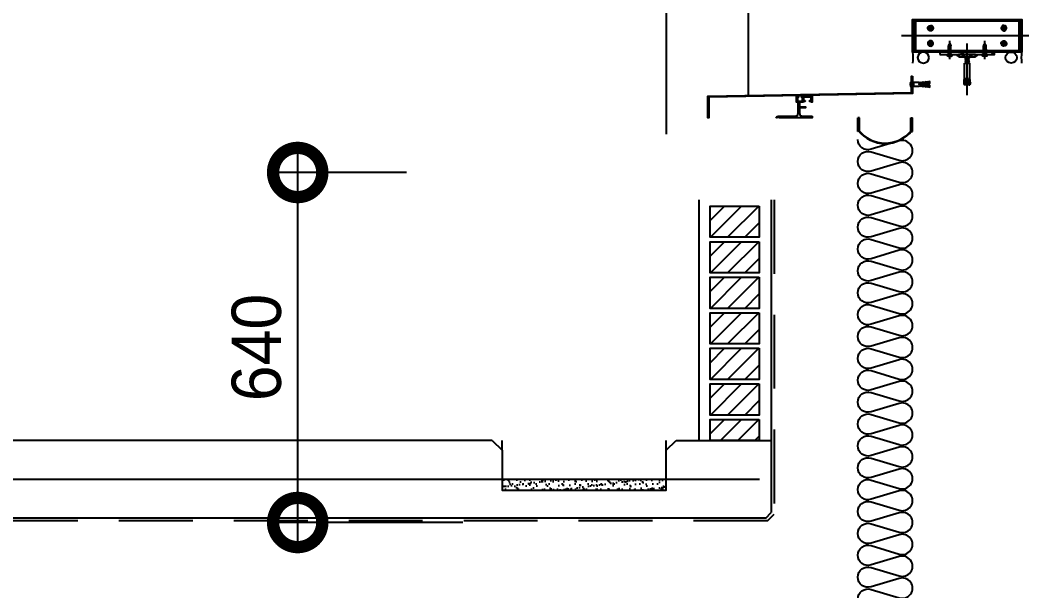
# Model space of a CAD drawing. Header units: millimetres. Extents: x 19868 to 801382, y -4805 to 85279.
# Drawn here: x 746857 to 748688, y 46714 to 47758 of the extents above; entities that cross this region are included whole.
import ezdxf

# ---------------------------------------------------------------- set-up
doc = ezdxf.new("R2010")
doc.units = ezdxf.units.MM
doc.header["$LTSCALE"] = 250
doc.linetypes.add('HID', pattern=[2.8, 1.8, -1])
doc.layers.get('Defpoints').update_dxf_attribs({"color": 151})
for name, color, linetype in [('0BLT', 6, 'Continuous'), ('A-ELE-8', 8, 'Continuous'), ('A-ETC', 8, 'Continuous'), ('A-ETC-8', 8, 'Continuous'), ('A-FIN', 6, 'Continuous'), ('A-FIN-8', 8, 'Continuous'), ('A-HAT', 252, 'Continuous'), ('A-HAT-8', 7, 'Continuous'), ('A-HAT-9', 9, 'Continuous'), ('A-HAT-WIREMESH', 9, 'g_mesh'), ('A-WALL', 3, 'Continuous'), ('A-WP', 1, 'HID'), ('ALUM', 4, 'Continuous'), ('ejc', 4, 'Continuous'), ('INSUL', 8, 'Continuous'), ('ISL', 251, 'Continuous')]:
    doc.layers.add(name, color=color, linetype=linetype)
doc.layers.add('CK', color=221, linetype='Continuous', plot=False)
doc.layers.add('NOPLOT', color=191, linetype='Continuous', plot=False)
doc.styles.add('Gdim', font='')
doc.styles.get('Gdim').set_extended_font_data('Dotum')
doc.linetypes.add('g_mesh', pattern='A,10,-0.8,["X",Gdim,S=0.6,R=0,X=-0.15,Y=-0.3],-0.8', length=11.6)
doc.dimstyles.new('Gdim50', dxfattribs={"dimscale": 30, "dimtxt": 3, "dimasz": 6, "dimexe": 1.5, "dimexo": 2, "dimgap": 1, "dimtad": 1, "dimdec": 0, "dimzin": 0, "dimdsep": 46, "dimlunit": 6, "dimtxsty": 'Gdim', "dimblk": 'DOTSMALL', "dimcen": 1.5, "dimdle": 1.5, "dimclrd": 256, "dimclre": 256, "dimclrt": 256, "dimazin": 0, "dimtfac": 1, "dimtdec": 0, "dimtix": 1, "dimtmove": 2, "dimatfit": 3, "dimldrblk": 'DOTSMALL', "dimfxl": 1.5, "dimtolj": 1, "dimtzin": 0, "dimlwd": -1, "dimlwe": -1, "dimarcsym": 1})

# ---------------------------------------------------------------- blocks, each defined once
blk = doc.blocks.new('A$Cab6a45e4')
at = {"layer": 'A-HAT-9'}
h = blk.add_hatch(dxfattribs=at)
h.set_pattern_fill('AR-SAND', color=256, scale=0.3)
h.set_pattern_definition([(37.5, (-113396.389, 321984.363), (-0.4800094, 14.6823971), [0, -11.5824, 0, -12.954, 0, -12.3825]), (7.5, (-113396.389, 321984.363), (13.4856985, 21.504753), [0, -6.2484, 0, -10.4394, 0, -4.0005]), (327.5, (-113405.761, 321984.363), (23.7297711, 0.04311554), [0, -3.81, 0, -13.716, 0, -17.907]), (317.5, (-113405.761, 321984.363), (22.9066936, 6.6878797), [0, -1.905, 0, -8.9916, 0, -10.287])])
h.paths.add_polyline_path([(0, 45), (300, 45), (300, 25), (0, 25)])
at = {"layer": 'A-FIN'}
for points in [[(-18, 116), (0, 98), (0, 25), (300, 25), (300, 98), (318, 116)], [(0, 45), (300, 45)]]:
    blk.add_lwpolyline(points, dxfattribs=at)
at = {"layer": 'NOPLOT'}
for p, q in [((0, 98), (0, 116)), ((300, 98), (300, 116))]:
    blk.add_line(p, q, dxfattribs=at)
blk = doc.blocks.new('wer')
at = {"layer": '0BLT'}
for p, q in [((36921.2, 13148.4), (36921.2, 13151.6)), ((36925.2, 13151.6), (36925.2, 13148.4))]:
    blk.add_line(p, q, dxfattribs=at)
for points in [[(36920.1, 13138.4), (36920.8, 13135.4), (36919.8, 13135.4), (36920.5, 13132.4), (36919.5, 13132.4), (36920.2, 13129.4), (36919.2, 13129.4), (36919.9, 13126.4), (36918.9, 13126.4), (36919.6, 13123.4), (36918.6, 13123.4), (36919.3, 13120.4), (36918.3, 13120.4), (36918.8, 13118.4), (36921.2, 13118.4), (36923.2, 13138.4), (36925.2, 13118.4), (36927.6, 13118.4), (36928.1, 13120.4), (36927.1, 13120.4), (36927.8, 13123.4), (36926.8, 13123.4), (36927.5, 13126.4), (36926.5, 13126.4), (36927.2, 13129.4), (36926.2, 13129.4), (36926.9, 13132.4), (36925.9, 13132.4), (36926.6, 13135.4), (36925.6, 13135.4), (36926.3, 13138.4), (36926.3, 13148.4), (36920.1, 13148.4)], [(36919.2, 13151.6), (36927.2, 13151.6), (36927.2, 13152.3), (36919.2, 13152.3)]]:
    blk.add_lwpolyline(points, close=True, dxfattribs=at)
blk = doc.blocks.new('EJ-2')
at = {"layer": 'A-HAT-8'}
h = blk.add_hatch(dxfattribs=at)
h.set_pattern_fill('ANSI37', color=256, scale=0.3)
h.set_pattern_definition([(45, (-28142.0683, -26923.9524), (-0.67351921, 0.67351921), []), (135, (-28142.0683, -26923.9524), (-0.67351921, -0.67351921), [])])
h.paths.add_polyline_path([(97.7, 65.2), (98.4, 65.2), (98.4, 67.2, 0.445717), (98.4, 55.7), (98.4, 57.2), (97.7, 57.2)])
h = blk.add_hatch(dxfattribs=at)
h.set_pattern_fill('ANSI37', color=256, scale=0.3)
h.set_pattern_definition([(45, (-28123.9818, -26923.9524), (-0.67351921, 0.67351921), []), (135, (-28123.9818, -26923.9524), (-0.67351921, -0.67351921), [])])
h.paths.add_polyline_path([(-144.2, 2, -0.198911), (-143.9, 2.7, 0.131587), (-150, 0), (-144.2, 0)])
at = {"layer": 'A-ETC', "color": 4}
for p, q in [((0, -25.1), (0, 0)), ((3, 0), (0, 0)), ((3, -25.1), (3, 0)), ((97, -25.1), (97, 0)), ((97, 0), (100, 0)), ((100, -25.1), (100, 0)), ((1, -2.3), (2, -2.3)), ((1, -23.2), (1, -2.3)), ((2, -23.2), (2, -2.3)), ((98, -23.2), (98, -2.3)), ((99, -2.3), (98, -2.3)), ((99, -23.2), (99, -2.3)), ((1, -25.1), (0, -25.1)), ((3, -25.1), (2, -25.1)), ((97, -25.1), (98, -25.1)), ((99, -25.1), (100, -25.1))]:
    blk.add_line(p, q, dxfattribs=at)
for centre, radius, start, end in [((50, 14.8), 62, 217.8092, 322.1908), ((50, 15.4), 61.6, 218.7956, 321.2044)]:
    blk.add_arc(centre, radius, start, end, dxfattribs=at)
at = {"layer": 'ALUM'}
blk.add_lwpolyline([(-144.2, 0), (-144.2, 2, -0.414209), (-143.2, 3), (-127, 3), (-126.7, 2.7), (-126.4, 3), (-114.2, 3, 0.414214), (-109.2, 8), (-109.2, 27.8, 0.414214), (-109.7, 28.3), (-112.2, 28.3), (-112.2, 39.5, -0.414214), (-111.7, 40), (-108.6, 40, -0.414214), (-108.1, 39.5), (-108.1, 38, -0.414214), (-108.6, 37.5), (-109.7, 37.5, 0.414214), (-110.2, 37), (-110.2, 31.7, 0.414214), (-109.2, 30.7), (-102, 30.7, 0.414214), (-101, 31.7), (-101, 37, 0.414214), (-101.5, 37.5), (-102.6, 37.5, -0.414214), (-103.1, 38), (-103.1, 39.5, -0.414214), (-102.6, 40), (-83.7, 40, -0.414214), (-83.2, 39.5), (-83.2, 28.8, -0.414214), (-83.7, 28.3), (-84.3, 28.3), (-87.9, 30, -0.288209), (-88.2, 30.5), (-88.2, 30.9, -0.414214), (-87.7, 31.4), (-85.7, 31.4, 0.414214), (-85.2, 31.9), (-85.2, 37, 0.414214), (-85.7, 37.5), (-98.8, 37.5, 0.414214), (-99.3, 37), (-99.3, 31.9, 0.414214), (-98.8, 31.4), (-96.7, 31.4, -0.414214), (-96.2, 30.9), (-96.2, 30.5, -0.288209), (-96.5, 30), (-100.2, 28.3), (-105.7, 28.3, 0.414214), (-106.2, 27.8), (-106.2, 20.2), (-95.7, 20.2), (-95.7, 18.2), (-106.2, 18.2), (-106.2, 8, 0.414214), (-101.2, 3), (-84.2, 3, -0.414214), (-83.2, 2), (-83.2, 0), (-144.2, 0)], format="xyb", close=True, dxfattribs=at)
at = {"layer": 'ejc'}
blk.add_lwpolyline([(100, 76.2), (100, 44.6), (-272.2, 38), (-272.2, -0.1), (-273.8, -0.1), (-273.8, 39.6), (98.4, 46.2), (98.4, 76.2)], close=True, dxfattribs=at)
for centre, radius, start, end in [((103.6, 61.4), 7.71, 131.9533, 228.0467), ((-141.9, -10), 12.8, 99.0895, 129.0748)]:
    blk.add_arc(centre, radius, start, end, dxfattribs=at)
at = {"rotation": 90}
blk.add_blockref('wer', (13250, -36862), dxfattribs=at)
blk = doc.blocks.new('_DotSmall')
at = {"color": 0, "linetype": 'ByBlock', "const_width": 0.5}
blk.add_lwpolyline([(-0.0625, 0, 1), (0.0625, 0, 1)], format="xyb", close=True, dxfattribs=at)
blk = doc.blocks.new('*D155')
at = {"layer": 'CK', "transparency": 16777216}
for p, q in [((747364.8, 46793.9), (747364.8, 47523.9)), ((747563.9, 47478.9), (747319.8, 47478.9)), ((747666.4, 46838.9), (747319.8, 46838.9))]:
    blk.add_line(p, q, dxfattribs=at)
at = {"layer": 'Defpoints', "color": 0, "transparency": 16777216}
for p in [(747364.8, 47478.9), (747623.9, 47478.9), (747726.4, 46838.9)]:
    blk.add_point(p, dxfattribs=at)
at = {"layer": 'CK', "transparency": 16777216, "xscale": 180, "yscale": 180, "zscale": 180}
for p, rotation in [((747364.8, 47478.9), 90), ((747364.8, 46838.9), 270)]:
    blk.add_blockref('_DotSmall', p, dxfattribs=dict(at, rotation=rotation))
at = {"layer": 'CK', "transparency": 16777216, "insert": (747289.8, 47158.9), "char_height": 90, "attachment_point": 5, "rotation": 90, "style": 'Gdim'}
blk.add_mtext('\\A1;640', dxfattribs=at)
blk = doc.blocks.new('그릴_3.8')
at = {"layer": 'A-ETC-8'}
h = blk.add_hatch(dxfattribs=at)
h.set_pattern_fill('JIS_LC_20A', color=256, scale=2, angle=270)
h.set_pattern_definition([(315, (-3243.713, 12976.746), (28.28427, 28.28427), []), (315, (-3243.713, 12974.746), (28.28427, 28.28427), [])])
h.paths.add_polyline_path([(-50, 16), (-150, 16), (-150, 20), (-50, 20)])
at = {"layer": 'INSUL'}
h = blk.add_hatch(dxfattribs=at)
h.set_pattern_fill('AR-SAND', color=256, scale=0.02)
h.set_pattern_definition([(217.5, (2681.9651, 1044.00854), (0.03200063, -0.97882647), [0, -0.77216, 0, -0.8636, 0, -0.8255]), (187.5, (2681.9651, 1044.0085), (-0.89904657, -1.4336502), [0, -0.41656, 0, -0.69596, 0, -0.2667]), (147.5, (2682.5899, 1044.00854), (-1.58198474, -0.00287437), [0, -0.254, 0, -0.9144, 0, -1.1938]), (137.5, (2682.5899, 1044.0085), (-1.5271129, -0.44585865), [0, -0.127, 0, -0.59944, 0, -0.6858])])
edge = h.paths.add_edge_path()
edge.add_spline(control_points=[(-168.2, 68.4), (-169, 68.3), (-170.7, 67.9), (-172.5, 64.8), (-171.1, 61.3), (-168.2, 58.4), (-164.9, 59.2), (-163.4, 61.1), (-161.3, 63.1), (-162.9, 66.2), (-164.8, 69.3), (-166.9, 68.8), (-168.2, 68.4)], knot_values=[0, 0, 0, 0, 2.395518, 5.094248, 9.480582, 12.644651, 16.609604, 17.634177, 20.133363, 24.245726, 26.635337, 30.092794, 30.092794, 30.092794, 30.092794], degree=3, periodic=0)
h = blk.add_hatch(dxfattribs=at)
h.set_pattern_fill('AR-SAND', color=256, scale=0.02, angle=180)
h.set_pattern_definition([(217.5, (2631.9651, 1044.00854), (0.03200063, -0.97882647), [0, -0.77216, 0, -0.8636, 0, -0.8255]), (187.5, (2631.9651, 1044.0085), (-0.89904657, -1.4336502), [0, -0.41656, 0, -0.69596, 0, -0.2667]), (147.5, (2632.5899, 1044.00854), (-1.58198474, -0.00287437), [0, -0.254, 0, -0.9144, 0, -1.1938]), (137.5, (2632.5899, 1044.0085), (-1.5271129, -0.44585865), [0, -0.127, 0, -0.59944, 0, -0.6858])])
edge = h.paths.add_edge_path()
edge.add_spline(control_points=[(-31.8, 68.4), (-31, 68.3), (-29.3, 67.9), (-27.5, 64.8), (-28.9, 61.3), (-31.8, 58.4), (-35.1, 59.2), (-36.6, 61.1), (-38.7, 63.1), (-37.1, 66.2), (-35.2, 69.3), (-33.1, 68.8), (-31.8, 68.4)], knot_values=[0, 0, 0, 0, 2.395518, 5.094248, 9.480582, 12.644651, 16.609604, 17.634177, 20.133363, 24.245726, 26.635337, 30.092794, 30.092794, 30.092794, 30.092794], degree=3, periodic=0)
h = blk.add_hatch(dxfattribs=at)
h.set_pattern_fill('AR-SAND', color=256, scale=0.02, angle=360)
h.set_pattern_definition([(217.5, (2681.9651, 1040.00854), (0.03200063, -0.97882647), [0, -0.77216, 0, -0.8636, 0, -0.8255]), (187.5, (2681.9651, 1040.0085), (-0.89904657, -1.4336502), [0, -0.41656, 0, -0.69596, 0, -0.2667]), (147.5, (2682.5899, 1040.00854), (-1.58198474, -0.00287437), [0, -0.254, 0, -0.9144, 0, -1.1938]), (137.5, (2682.5899, 1040.0085), (-1.5271129, -0.44585865), [0, -0.127, 0, -0.59944, 0, -0.6858])])
edge = h.paths.add_edge_path()
edge.add_spline(control_points=[(-168.2, 31.6), (-169, 31.7), (-170.7, 32.1), (-172.5, 35.2), (-171.1, 38.7), (-168.2, 41.6), (-164.9, 40.8), (-163.4, 38.9), (-161.3, 36.9), (-162.9, 33.8), (-164.8, 30.7), (-166.9, 31.2), (-168.2, 31.6)], knot_values=[0, 0, 0, 0, 2.395518, 5.094248, 9.480582, 12.644651, 16.609604, 17.634177, 20.133363, 24.245726, 26.635337, 30.092794, 30.092794, 30.092794, 30.092794], degree=3, periodic=0)
h = blk.add_hatch(dxfattribs=at)
h.set_pattern_fill('AR-SAND', color=256, scale=0.02, angle=180)
h.set_pattern_definition([(217.5, (2631.9651, 1040.00854), (0.03200063, -0.97882647), [0, -0.77216, 0, -0.8636, 0, -0.8255]), (187.5, (2631.9651, 1040.0085), (-0.89904657, -1.4336502), [0, -0.41656, 0, -0.69596, 0, -0.2667]), (147.5, (2632.5899, 1040.00854), (-1.58198474, -0.00287437), [0, -0.254, 0, -0.9144, 0, -1.1938]), (137.5, (2632.5899, 1040.0085), (-1.5271129, -0.44585865), [0, -0.127, 0, -0.59944, 0, -0.6858])])
edge = h.paths.add_edge_path()
edge.add_spline(control_points=[(-31.8, 31.6), (-31, 31.7), (-29.3, 32.1), (-27.5, 35.2), (-28.9, 38.7), (-31.8, 41.6), (-35.1, 40.8), (-36.6, 38.9), (-38.7, 36.9), (-37.1, 33.8), (-35.2, 30.7), (-33.1, 31.2), (-31.8, 31.6)], knot_values=[0, 0, 0, 0, 2.395518, 5.094248, 9.480582, 12.644651, 16.609604, 17.634177, 20.133363, 24.245726, 26.635337, 30.092794, 30.092794, 30.092794, 30.092794], degree=3, periodic=0)
at = {"layer": 'A-ETC-8'}
for p, q in [((-132, 7.4), (-132, 40.9)), ((-68, 7.4), (-68, 40.9)), ((-134.3, 28.8), (-134.8, 28.5)), ((-129.2, 27.5), (-134.8, 28.5)), ((-134.3, 28.3), (-134.8, 28.5)), ((-134.3, 27), (-134.8, 26.7)), ((-129.2, 25.7), (-134.8, 26.7)), ((-134.3, 26.5), (-134.8, 26.7)), ((-134.3, 25.2), (-134.8, 25)), ((-129.2, 23.9), (-134.8, 25)), ((-134.3, 24.8), (-134.8, 25)), ((-134.3, 23.5), (-134.8, 23.2)), ((-129.2, 22.2), (-134.8, 23.2)), ((-134.3, 23), (-134.8, 23.2)), ((-134.3, 21.7), (-134.8, 21.5)), ((-129.2, 20.4), (-134.8, 21.5)), ((-134.3, 21.2), (-134.8, 21.5)), ((-134.3, 20), (-134.8, 19.7)), ((-129.2, 18.7), (-134.8, 19.7)), ((-134.3, 19.5), (-134.8, 19.7)), ((-132, 35.9), (-134.3, 32)), ((-134.3, 28.8), (-134.3, 32)), ((-134.3, 28.8), (-129.7, 27.2)), ((-129.7, 27.7), (-134.3, 28.3)), ((-134.3, 27), (-134.3, 28.3)), ((-134.3, 27), (-129.7, 25.4)), ((-129.7, 25.9), (-134.3, 26.5)), ((-134.3, 25.2), (-134.3, 26.5)), ((-134.3, 25.2), (-129.7, 23.7)), ((-129.7, 24.2), (-134.3, 24.8)), ((-134.3, 23.5), (-134.3, 24.8)), ((-134.3, 23.5), (-129.7, 21.9)), ((-129.7, 22.4), (-134.3, 23)), ((-134.3, 21.7), (-134.3, 23)), ((-134.3, 21.7), (-129.7, 20.2)), ((-129.7, 20.6), (-134.3, 21.2)), ((-134.3, 20), (-134.3, 21.2)), ((-134.3, 20), (-129.7, 18.4)), ((-129.7, 18.9), (-134.3, 19.5)), ((-134.3, 18.2), (-134.3, 19.5)), ((-132, 35.9), (-129.7, 32)), ((-132, 35.9), (-130.8, 29.7)), ((-132, 29.7), (-129.7, 28.9)), ((-129.2, 29.2), (-132, 29.7)), ((-129.7, 29.4), (-132, 29.7)), ((-129.7, 29.4), (-129.7, 32)), ((-129.2, 29.2), (-129.7, 29.4)), ((-129.2, 29.2), (-129.7, 28.9)), ((-129.7, 27.5), (-129.7, 28.9)), ((-129.2, 27.5), (-129.7, 27.7)), ((-129.2, 27.5), (-129.7, 27.2)), ((-129.7, 25.9), (-129.7, 27.2)), ((-129.2, 25.7), (-129.7, 25.9)), ((-129.2, 25.7), (-129.7, 25.4)), ((-129.7, 24.2), (-129.7, 25.4)), ((-129.2, 23.9), (-129.7, 24.2)), ((-129.2, 23.9), (-129.7, 23.7)), ((-129.7, 22.4), (-129.7, 23.7)), ((-129.2, 22.2), (-129.7, 22.4)), ((-129.2, 22.2), (-129.7, 21.9)), ((-129.7, 20.6), (-129.7, 21.9)), ((-129.2, 20.4), (-129.7, 20.6)), ((-129.2, 20.4), (-129.7, 20.2)), ((-129.7, 18.9), (-129.7, 20.2)), ((-129.2, 18.7), (-129.7, 18.9)), ((-129.2, 18.7), (-129.7, 18.4)), ((-129.7, 17.1), (-129.7, 18.4)), ((-100, -58.9), (-100, 35.9)), ((-70.8, 29.2), (-68, 29.7)), ((-70.8, 29.2), (-70.3, 29.4)), ((-70.8, 29.2), (-70.3, 28.9)), ((-70.8, 27.5), (-65.2, 28.5)), ((-70.8, 27.5), (-70.3, 27.7)), ((-70.8, 27.5), (-70.3, 27.2)), ((-70.8, 25.7), (-65.2, 26.7)), ((-70.8, 25.7), (-70.3, 25.9)), ((-70.8, 25.7), (-70.3, 25.4)), ((-70.8, 23.9), (-65.2, 25)), ((-70.8, 23.9), (-70.3, 24.2)), ((-70.8, 23.9), (-70.3, 23.7)), ((-70.8, 22.2), (-65.2, 23.2)), ((-70.8, 22.2), (-70.3, 22.4)), ((-70.8, 22.2), (-70.3, 21.9)), ((-70.8, 20.4), (-65.2, 21.5)), ((-70.8, 20.4), (-70.3, 20.6)), ((-70.8, 20.4), (-70.3, 20.2)), ((-70.8, 18.7), (-65.2, 19.7)), ((-70.8, 18.7), (-70.3, 18.9)), ((-70.8, 18.7), (-70.3, 18.4)), ((-68, 35.9), (-70.3, 32)), ((-70.3, 29.4), (-70.3, 32)), ((-68, 29.7), (-70.3, 28.9)), ((-70.3, 29.4), (-68, 29.7)), ((-70.3, 27.5), (-70.3, 28.9)), ((-65.7, 28.8), (-70.3, 27.2)), ((-70.3, 27.7), (-65.7, 28.3)), ((-70.3, 25.9), (-70.3, 27.2)), ((-65.7, 27), (-70.3, 25.4)), ((-70.3, 25.9), (-65.7, 26.5)), ((-70.3, 24.2), (-70.3, 25.4)), ((-65.7, 25.2), (-70.3, 23.7)), ((-70.3, 24.2), (-65.7, 24.8)), ((-70.3, 22.4), (-70.3, 23.7)), ((-65.7, 23.5), (-70.3, 21.9)), ((-70.3, 22.4), (-65.7, 23)), ((-70.3, 20.6), (-70.3, 21.9)), ((-65.7, 21.7), (-70.3, 20.2)), ((-70.3, 20.6), (-65.7, 21.2)), ((-70.3, 18.9), (-70.3, 20.2)), ((-65.7, 20), (-70.3, 18.4)), ((-70.3, 18.9), (-65.7, 19.5)), ((-70.3, 17.1), (-70.3, 18.4)), ((-68, 35.9), (-69.2, 29.7)), ((-68, 35.9), (-65.7, 32)), ((-65.7, 28.8), (-65.7, 32)), ((-65.7, 28.8), (-65.2, 28.5)), ((-65.7, 28.3), (-65.2, 28.5)), ((-65.7, 27), (-65.7, 28.3)), ((-65.7, 27), (-65.2, 26.7)), ((-65.7, 26.5), (-65.2, 26.7)), ((-65.7, 25.2), (-65.7, 26.5)), ((-65.7, 25.2), (-65.2, 25)), ((-65.7, 24.8), (-65.2, 25)), ((-65.7, 23.5), (-65.7, 24.8)), ((-65.7, 23.5), (-65.2, 23.2)), ((-65.7, 23), (-65.2, 23.2)), ((-65.7, 21.7), (-65.7, 23)), ((-65.7, 21.7), (-65.2, 21.5)), ((-65.7, 21.2), (-65.2, 21.5)), ((-65.7, 20), (-65.7, 21.2)), ((-65.7, 20), (-65.2, 19.7)), ((-65.7, 19.5), (-65.2, 19.7)), ((-65.7, 18.2), (-65.7, 19.5)), ((-137.3, 16), (-126.7, 16)), ((-137.3, 15.6), (-137.3, 16)), ((-137.3, 15.6), (-126.7, 15.6)), ((-136.2, 15.5), (-127.8, 15.5)), ((-136.2, 13), (-136.2, 15.5)), ((-135.1, 12.4), (-128.9, 12.4)), ((-134.3, 18.2), (-134.8, 17.9)), ((-129.2, 16.9), (-134.8, 17.9)), ((-134.3, 17.7), (-134.8, 17.9)), ((-134.3, 18.2), (-129.7, 16.6)), ((-134.3, 16), (-134.3, 17.7)), ((-129.7, 17.1), (-134.3, 17.7)), ((-134.3, 15.5), (-134.3, 15.6)), ((-134.1, 13), (-134.1, 15.5)), ((-129.9, 13), (-129.9, 15.5)), ((-129.2, 16.9), (-129.7, 17.1)), ((-129.2, 16.9), (-129.7, 16.6)), ((-129.7, 16), (-129.7, 16.6)), ((-129.7, 15.5), (-129.7, 15.6)), ((-127.8, 13), (-127.8, 15.5)), ((-126.7, 15.6), (-126.7, 16)), ((-115, 16), (-85, 16)), ((-115, 11), (-115, 16)), ((-115, 11), (-85, 11)), ((-107.1, 11.8), (-107.1, 15.2)), ((-103.9, 8.7), (-95.9, 9.7)), ((-103.9, 8.7), (-103.4, 9.3)), ((-103.9, 8.7), (-102.9, 7.7)), ((-103.9, 6.2), (-102.9, 7.2)), ((-103.9, 6.2), (-95.9, 7.2)), ((-103.9, 6.2), (-102.9, 5.2)), ((-103.9, 3.6), (-102.9, 4.6)), ((-103.9, 3.6), (-95.9, 4.6)), ((-103.9, 3.6), (-102.9, 2.6)), ((-103.9, 1.1), (-102.9, 2.1)), ((-103.9, 1.1), (-95.9, 2.1)), ((-103.9, 1.1), (-102.9, 0.1)), ((-103.4, 11), (-103.4, 10)), ((-103.4, 10), (-103.4, 9.3)), ((-102.9, 7.7), (-96.9, 8.7)), ((-102.9, 7.2), (-96.9, 8.2)), ((-102.9, 7.2), (-102.9, 7.7)), ((-102.9, 5.2), (-96.9, 6.2)), ((-102.9, 4.6), (-96.9, 5.6)), ((-102.9, 4.6), (-102.9, 5.2)), ((-102.9, 2.6), (-96.9, 3.6)), ((-102.9, 2.1), (-96.9, 3.1)), ((-102.9, 2.1), (-102.9, 2.6)), ((-102.9, 0.1), (-96.9, 1.1)), ((-102.9, 0), (-102.9, 0.1)), ((-100, 0), (-96.9, 0.5)), ((-95.9, 9.7), (-96.9, 8.7)), ((-96.9, 8.2), (-96.9, 8.7)), ((-95.9, 7.2), (-96.9, 8.2)), ((-95.9, 7.2), (-96.9, 6.2)), ((-96.9, 5.6), (-96.9, 6.2)), ((-95.9, 4.6), (-96.9, 5.6)), ((-95.9, 4.6), (-96.9, 3.6)), ((-96.9, 3.1), (-96.9, 3.6)), ((-95.9, 2.1), (-96.9, 3.1)), ((-95.9, 2.1), (-96.9, 1.1)), ((-96.9, 0.5), (-96.9, 1.1)), ((-96.4, 0), (-96.9, 0.5)), ((-96.6, 11), (-96.6, 10.3)), ((-95.9, 9.7), (-96.6, 10.3)), ((-92.9, 11.8), (-92.9, 15.2)), ((-85, 11), (-85, 16)), ((-62.7, 16), (-73.3, 16)), ((-73.3, 15.6), (-73.3, 16)), ((-62.7, 15.6), (-73.3, 15.6)), ((-63.8, 15.5), (-72.2, 15.5)), ((-72.2, 13), (-72.2, 15.5)), ((-64.9, 12.4), (-71.1, 12.4)), ((-70.8, 16.9), (-65.2, 17.9)), ((-70.8, 16.9), (-70.3, 17.1)), ((-70.8, 16.9), (-70.3, 16.6)), ((-65.7, 18.2), (-70.3, 16.6)), ((-70.3, 17.1), (-65.7, 17.7)), ((-70.3, 16), (-70.3, 16.6)), ((-70.3, 15.5), (-70.3, 15.6)), ((-70.1, 13), (-70.1, 15.5)), ((-65.9, 13), (-65.9, 15.5)), ((-65.7, 18.2), (-65.2, 17.9)), ((-65.7, 17.7), (-65.2, 17.9)), ((-65.7, 16), (-65.7, 17.7)), ((-65.7, 15.5), (-65.7, 15.6)), ((-63.8, 13), (-63.8, 15.5)), ((-62.7, 15.6), (-62.7, 16)), ((-95, 0), (-105, 0)), ((-105, -23.1), (-105, 0)), ((-95, -23.1), (-95, 0)), ((-105.6, -35.2), (-105, -23.1)), ((-103.3, -40), (-103, -27.9)), ((-103, -27.9), (-102.4, -27.9)), ((-102.1, -40), (-102.4, -27.9)), ((-97.9, -40), (-97.6, -27.9)), ((-97, -27.9), (-97.6, -27.9)), ((-96.7, -40), (-97, -27.9)), ((-94.4, -35.2), (-95, -23.1)), ((-105, -40), (-105, -39.8)), ((-105, -40), (-105, -39.8)), ((-103.3, -40), (-105, -40)), ((-97.9, -40), (-102.1, -40)), ((-95.1, -40), (-96.7, -40)), ((-95, -40), (-95, -39.8))]:
    blk.add_line(p, q, dxfattribs=at)
blk.add_lwpolyline([(-50, 16), (-150, 16), (-150, 20), (-50, 20)], close=True, dxfattribs=at)
for centre, radius, start, end in [((-129.8, 32), 4.45, 180.0342, 242.5077), ((-131.8, 28.3), 0.229, 242.5077, 295.2623), ((-132.3, 29.5), 1.53, 295.2623, 7.1309), ((-130.8, 32.3), 1.08, 250.2196, 348.1271), ((-69.2, 32.3), 1.08, 191.8729, 289.7804), ((-67.7, 29.5), 1.53, 172.8691, 244.7377), ((-68.2, 28.3), 0.229, 244.7377, 297.4923), ((-70.2, 32), 4.45, 297.4923, 359.9658), ((-135.1, 13.7), 1.24, 212.5593, 327.4407), ((-132, 16.6), 4.1, 239.357, 300.643), ((-128.9, 13.7), 1.24, 212.5593, 327.4407), ((-115, 16), 3.79, 179.2187, 270), ((-115, 16), 2.79, 179.2187, 270), ((-115, 16), 1.79, 179.2187, 270), ((-115, 16), 0.786, 179.2187, 270), ((-114.2, -17.3), 33.3, 77.7313, 91.4538), ((-114.2, 44.3), 33.3, 268.5462, 282.2687), ((-100, -17.3), 33.3, 77.7313, 102.2687), ((-100, 44.3), 33.3, 257.7313, 282.2687), ((-85.8, -17.3), 33.3, 88.5462, 102.2687), ((-85.8, 44.3), 33.3, 257.7313, 271.4538), ((-85, 16), 0.786, 270, 0.7813), ((-85, 16), 1.79, 270, 0.7813), ((-85, 16), 2.79, 270, 0.7813), ((-85, 16), 3.79, 270, 0.7813), ((-71.1, 13.7), 1.24, 212.5593, 327.4407), ((-68, 16.6), 4.1, 239.357, 300.643), ((-64.9, 13.7), 1.24, 212.5593, 327.4407), ((-93.2, -35.9), 12.5, 177, 199.3504), ((-106.8, -35.9), 12.5, 340.6496, 3)]:
    blk.add_arc(centre, radius, start, end, dxfattribs=at)
at = {"layer": 'INSUL'}
for p, q in [((-162.5, 64), (-171.5, 64)), ((-167, 68.5), (-167, 59.5)), ((-37.5, 64), (-28.5, 64)), ((-33, 68.5), (-33, 59.5)), ((-220, 50), (20, 50)), ((-167, 31.5), (-167, 40.5)), ((-33, 31.5), (-33, 40.5)), ((-162.5, 36), (-171.5, 36)), ((-37.5, 36), (-28.5, 36))]:
    blk.add_line(p, q, dxfattribs=at)
for points in [[(0, 20), (0, 80), (-200, 80), (-200, 20)], [(-2.5, 22.5), (-2.5, 77.5), (-197.5, 77.5), (-197.5, 22.5)], [(-3, 23), (-197, 23), (-197, 77), (-3, 77)], [(-194, 23), (-197, 23), (-197, 77), (-194, 77)], [(-3, 23), (-6, 23), (-6, 77), (-3, 77)], [(-167.3, 66.2), (-167.3, 66.4), (-167.2, 66.5), (-167.1, 66.5), (-167, 66.5), (-166.9, 66.5), (-166.8, 66.5), (-166.7, 66.4), (-166.7, 66.2), (-166.6, 66), (-166.6, 65.8), (-166.6, 65.6), (-166.6, 65.3), (-166.6, 65.1), (-166.6, 64.9), (-166.5, 64.7), (-166.4, 64.6), (-166.3, 64.5), (-166.1, 64.4), (-165.9, 64.4), (-165.7, 64.4), (-165.4, 64.4), (-165.2, 64.4), (-165, 64.4), (-164.8, 64.3), (-164.6, 64.3), (-164.5, 64.2), (-164.5, 64.1), (-164.5, 64), (-164.5, 63.9), (-164.5, 63.8), (-164.6, 63.7), (-164.8, 63.7), (-165, 63.6), (-165.2, 63.6), (-165.4, 63.6), (-165.7, 63.6), (-165.9, 63.6), (-166.1, 63.6), (-166.3, 63.5), (-166.4, 63.4), (-166.5, 63.3), (-166.6, 63.1), (-166.6, 62.9), (-166.6, 62.7), (-166.6, 62.4), (-166.6, 62.2), (-166.6, 62), (-166.7, 61.8), (-166.7, 61.6), (-166.8, 61.5), (-166.9, 61.5), (-167, 61.5), (-167.1, 61.5), (-167.2, 61.5), (-167.3, 61.6), (-167.3, 61.8), (-167.4, 62), (-167.4, 62.2), (-167.4, 62.4), (-167.4, 62.7), (-167.4, 62.9), (-167.4, 63.1), (-167.5, 63.3), (-167.6, 63.4), (-167.7, 63.5), (-167.9, 63.6), (-168.1, 63.6), (-168.3, 63.6), (-168.6, 63.6), (-168.8, 63.6), (-169, 63.6), (-169.2, 63.7), (-169.4, 63.7), (-169.5, 63.8), (-169.5, 63.9), (-169.5, 64), (-169.5, 64.1), (-169.5, 64.2), (-169.4, 64.3), (-169.2, 64.3), (-169, 64.4), (-168.8, 64.4), (-168.6, 64.4), (-168.3, 64.4), (-168.1, 64.4), (-167.9, 64.4), (-167.7, 64.5), (-167.6, 64.6), (-167.5, 64.7), (-167.4, 64.9), (-167.4, 65.1), (-167.4, 65.3), (-167.4, 65.6), (-167.4, 65.8), (-167.4, 66)], [(-32.7, 66.2), (-32.7, 66.4), (-32.8, 66.5), (-32.9, 66.5), (-33, 66.5), (-33.1, 66.5), (-33.2, 66.5), (-33.3, 66.4), (-33.3, 66.2), (-33.4, 66), (-33.4, 65.8), (-33.4, 65.6), (-33.4, 65.3), (-33.4, 65.1), (-33.4, 64.9), (-33.5, 64.7), (-33.6, 64.6), (-33.7, 64.5), (-33.9, 64.4), (-34.1, 64.4), (-34.3, 64.4), (-34.6, 64.4), (-34.8, 64.4), (-35, 64.4), (-35.2, 64.3), (-35.4, 64.3), (-35.5, 64.2), (-35.5, 64.1), (-35.5, 64), (-35.5, 63.9), (-35.5, 63.8), (-35.4, 63.7), (-35.2, 63.7), (-35, 63.6), (-34.8, 63.6), (-34.6, 63.6), (-34.3, 63.6), (-34.1, 63.6), (-33.9, 63.6), (-33.7, 63.5), (-33.6, 63.4), (-33.5, 63.3), (-33.4, 63.1), (-33.4, 62.9), (-33.4, 62.7), (-33.4, 62.4), (-33.4, 62.2), (-33.4, 62), (-33.3, 61.8), (-33.3, 61.6), (-33.2, 61.5), (-33.1, 61.5), (-33, 61.5), (-32.9, 61.5), (-32.8, 61.5), (-32.7, 61.6), (-32.7, 61.8), (-32.6, 62), (-32.6, 62.2), (-32.6, 62.4), (-32.6, 62.7), (-32.6, 62.9), (-32.6, 63.1), (-32.5, 63.3), (-32.4, 63.4), (-32.3, 63.5), (-32.1, 63.6), (-31.9, 63.6), (-31.7, 63.6), (-31.4, 63.6), (-31.2, 63.6), (-31, 63.6), (-30.8, 63.7), (-30.6, 63.7), (-30.5, 63.8), (-30.5, 63.9), (-30.5, 64), (-30.5, 64.1), (-30.5, 64.2), (-30.6, 64.3), (-30.8, 64.3), (-31, 64.4), (-31.2, 64.4), (-31.4, 64.4), (-31.7, 64.4), (-31.9, 64.4), (-32.1, 64.4), (-32.3, 64.5), (-32.4, 64.6), (-32.5, 64.7), (-32.6, 64.9), (-32.6, 65.1), (-32.6, 65.3), (-32.6, 65.6), (-32.6, 65.8), (-32.6, 66)], [(-167.3, 33.8), (-167.3, 33.6), (-167.2, 33.5), (-167.1, 33.5), (-167, 33.5), (-166.9, 33.5), (-166.8, 33.5), (-166.7, 33.6), (-166.7, 33.8), (-166.6, 34), (-166.6, 34.2), (-166.6, 34.4), (-166.6, 34.7), (-166.6, 34.9), (-166.6, 35.1), (-166.5, 35.3), (-166.4, 35.4), (-166.3, 35.5), (-166.1, 35.6), (-165.9, 35.6), (-165.7, 35.6), (-165.4, 35.6), (-165.2, 35.6), (-165, 35.6), (-164.8, 35.7), (-164.6, 35.7), (-164.5, 35.8), (-164.5, 35.9), (-164.5, 36), (-164.5, 36.1), (-164.5, 36.2), (-164.6, 36.3), (-164.8, 36.3), (-165, 36.4), (-165.2, 36.4), (-165.4, 36.4), (-165.7, 36.4), (-165.9, 36.4), (-166.1, 36.4), (-166.3, 36.5), (-166.4, 36.6), (-166.5, 36.7), (-166.6, 36.9), (-166.6, 37.1), (-166.6, 37.3), (-166.6, 37.6), (-166.6, 37.8), (-166.6, 38), (-166.7, 38.2), (-166.7, 38.4), (-166.8, 38.5), (-166.9, 38.5), (-167, 38.5), (-167.1, 38.5), (-167.2, 38.5), (-167.3, 38.4), (-167.3, 38.2), (-167.4, 38), (-167.4, 37.8), (-167.4, 37.6), (-167.4, 37.3), (-167.4, 37.1), (-167.4, 36.9), (-167.5, 36.7), (-167.6, 36.6), (-167.7, 36.5), (-167.9, 36.4), (-168.1, 36.4), (-168.3, 36.4), (-168.6, 36.4), (-168.8, 36.4), (-169, 36.4), (-169.2, 36.3), (-169.4, 36.3), (-169.5, 36.2), (-169.5, 36.1), (-169.5, 36), (-169.5, 35.9), (-169.5, 35.8), (-169.4, 35.7), (-169.2, 35.7), (-169, 35.6), (-168.8, 35.6), (-168.6, 35.6), (-168.3, 35.6), (-168.1, 35.6), (-167.9, 35.6), (-167.7, 35.5), (-167.6, 35.4), (-167.5, 35.3), (-167.4, 35.1), (-167.4, 34.9), (-167.4, 34.7), (-167.4, 34.4), (-167.4, 34.2), (-167.4, 34)], [(-32.7, 33.8), (-32.7, 33.6), (-32.8, 33.5), (-32.9, 33.5), (-33, 33.5), (-33.1, 33.5), (-33.2, 33.5), (-33.3, 33.6), (-33.3, 33.8), (-33.4, 34), (-33.4, 34.2), (-33.4, 34.4), (-33.4, 34.7), (-33.4, 34.9), (-33.4, 35.1), (-33.5, 35.3), (-33.6, 35.4), (-33.7, 35.5), (-33.9, 35.6), (-34.1, 35.6), (-34.3, 35.6), (-34.6, 35.6), (-34.8, 35.6), (-35, 35.6), (-35.2, 35.7), (-35.4, 35.7), (-35.5, 35.8), (-35.5, 35.9), (-35.5, 36), (-35.5, 36.1), (-35.5, 36.2), (-35.4, 36.3), (-35.2, 36.3), (-35, 36.4), (-34.8, 36.4), (-34.6, 36.4), (-34.3, 36.4), (-34.1, 36.4), (-33.9, 36.4), (-33.7, 36.5), (-33.6, 36.6), (-33.5, 36.7), (-33.4, 36.9), (-33.4, 37.1), (-33.4, 37.3), (-33.4, 37.6), (-33.4, 37.8), (-33.4, 38), (-33.3, 38.2), (-33.3, 38.4), (-33.2, 38.5), (-33.1, 38.5), (-33, 38.5), (-32.9, 38.5), (-32.8, 38.5), (-32.7, 38.4), (-32.7, 38.2), (-32.6, 38), (-32.6, 37.8), (-32.6, 37.6), (-32.6, 37.3), (-32.6, 37.1), (-32.6, 36.9), (-32.5, 36.7), (-32.4, 36.6), (-32.3, 36.5), (-32.1, 36.4), (-31.9, 36.4), (-31.7, 36.4), (-31.4, 36.4), (-31.2, 36.4), (-31, 36.4), (-30.8, 36.3), (-30.6, 36.3), (-30.5, 36.2), (-30.5, 36.1), (-30.5, 36), (-30.5, 35.9), (-30.5, 35.8), (-30.6, 35.7), (-30.8, 35.7), (-31, 35.6), (-31.2, 35.6), (-31.4, 35.6), (-31.7, 35.6), (-31.9, 35.6), (-32.1, 35.6), (-32.3, 35.5), (-32.4, 35.4), (-32.5, 35.3), (-32.6, 35.1), (-32.6, 34.9), (-32.6, 34.7), (-32.6, 34.4), (-32.6, 34.2), (-32.6, 34)]]:
    blk.add_lwpolyline(points, close=True, dxfattribs=at)
blk.add_lwpolyline([(-155, 20), (-45, 20)], dxfattribs=at)
for centre in [(-167, 64), (-33, 64), (-167, 36), (-33, 36)]:
    blk.add_circle(centre, 3.5, dxfattribs=at)
for centre, start, end in [((-278.6, 10), 352.7508, 7.2492), ((78.6, 10), 172.7508, 187.2492)]:
    blk.add_arc(centre, 79.2, start, end, dxfattribs=at)
at = {"layer": 'INSUL', "extrusion": (0, 0, -1)}
blk.add_ellipse((-180.2, 10), major_axis=(10.4, 0), ratio=0.957796, dxfattribs=at)
at = {"layer": 'INSUL'}
blk.add_ellipse((-19.8, 10), major_axis=(-10.4, 0), ratio=0.957796, dxfattribs=at)
for points in [[(-168.2, 68.4), (-170.4, 67.6), (-171.8, 65.3), (-170.7, 61.1), (-168.2, 59.1), (-164.3, 60), (-163.7, 60.8), (-162.1, 62.8), (-163.2, 66.7), (-164.7, 68.6), (-168.2, 68.4)], [(-31.8, 68.4), (-29.6, 67.6), (-28.2, 65.3), (-29.3, 61.1), (-31.8, 59.1), (-35.7, 60), (-36.3, 60.8), (-37.9, 62.8), (-36.8, 66.7), (-35.3, 68.6), (-31.8, 68.4)], [(-168.2, 31.6), (-170.4, 32.4), (-171.8, 34.7), (-170.7, 38.9), (-168.2, 40.9), (-164.3, 40), (-163.7, 39.2), (-162.1, 37.2), (-163.2, 33.3), (-164.7, 31.4), (-168.2, 31.6)], [(-31.8, 31.6), (-29.6, 32.4), (-28.2, 34.7), (-29.3, 38.9), (-31.8, 40.9), (-35.7, 40), (-36.3, 39.2), (-37.9, 37.2), (-36.8, 33.3), (-35.3, 31.4), (-31.8, 31.6)]]:
    blk.add_spline(points, degree=3, dxfattribs=at)

msp = doc.modelspace()

# ---------------------------------------------------------------- hatches: boundary and pattern name
at = {"layer": 'A-HAT', "lineweight": -3}
h = msp.add_hatch(dxfattribs=at)
h.set_pattern_fill('ANSI31', color=256, scale=7, style=0)
h.set_pattern_definition([(45, (662459.613, 49739.054), (-15.715448, 15.715448), [])])
h.paths.add_polyline_path([(748118.2, 47417.4), (748208.2, 47417.4), (748208.2, 47360.4), (748118.2, 47360.4)])
h = msp.add_hatch(dxfattribs=at)
h.set_pattern_fill('ANSI31', color=256, scale=7, style=0)
h.set_pattern_definition([(45, (662459.613, 49674.054), (-15.715448, 15.715448), [])])
h.paths.add_polyline_path([(748118.2, 47352.4), (748208.2, 47352.4), (748208.2, 47295.4), (748118.2, 47295.4)])
h = msp.add_hatch(dxfattribs=at)
h.set_pattern_fill('ANSI31', color=256, scale=7, style=0)
h.set_pattern_definition([(45, (662459.613, 49609.054), (-15.715448, 15.715448), [])])
h.paths.add_polyline_path([(748118.2, 47287.4), (748208.2, 47287.4), (748208.2, 47230.4), (748118.2, 47230.4)])
h = msp.add_hatch(dxfattribs=at)
h.set_pattern_fill('ANSI31', color=256, scale=7, style=0)
h.set_pattern_definition([(45, (662459.613, 49544.054), (-15.715448, 15.715448), [])])
h.paths.add_polyline_path([(748118.2, 47222.4), (748208.2, 47222.4), (748208.2, 47165.4), (748118.2, 47165.4)])
h = msp.add_hatch(dxfattribs=at)
h.set_pattern_fill('ANSI31', color=256, scale=7, style=0)
h.set_pattern_definition([(45, (662459.613, 49479.054), (-15.715448, 15.715448), [])])
h.paths.add_polyline_path([(748118.2, 47157.4), (748208.2, 47157.4), (748208.2, 47100.4), (748118.2, 47100.4)])
h = msp.add_hatch(dxfattribs=at)
h.set_pattern_fill('ANSI31', color=256, scale=7, style=0)
h.set_pattern_definition([(45, (662459.613, 49414.054), (-15.715448, 15.715448), [])])
h.paths.add_polyline_path([(748118.2, 47092.4), (748208.2, 47092.4), (748208.2, 47035.4), (748118.2, 47035.4)])
h = msp.add_hatch(dxfattribs=at)
h.set_pattern_fill('ANSI31', color=256, scale=7, style=0)
h.set_pattern_definition([(45, (662459.613, 49349.054), (-15.715448, 15.715448), [])])
h.paths.add_polyline_path([(748118.2, 46988.9), (748208.2, 46988.9), (748208.2, 47027.4), (748118.2, 47027.4)])

# ---------------------------------------------------------------- linework, layer by layer
at = {"layer": 'A-ELE-8'}
for p, q in [((748038.2, 51458.9, 0), (748038.2, 47548.9)), ((748188.2, 51458.9, 0), (748188.2, 47619.9))]:
    msp.add_line(p, q, dxfattribs=at)
at = {"layer": 'A-FIN'}
for p, q in [((748098.2, 46988.9), (748098.2, 47428.9)), ((747720.2, 46988.9), (744746.2, 46988.9)), ((748056.2, 46988.9), (748230.2, 46988.9))]:
    msp.add_line(p, q, dxfattribs=at)
at = {"layer": 'A-FIN-8'}
for p, q in [((748230.2, 47428.9), (748230.2, 46857.1)), ((748220, 46846.9), (748230.2, 46857.1)), ((748220, 46846.9), (744756.4, 46846.9))]:
    msp.add_line(p, q, dxfattribs=at)
at = {"layer": 'A-HAT-WIREMESH', "ltscale": 0.6}
msp.add_line((744746.2, 46917.9), (748208.5, 46917.9), dxfattribs=at)
at = {"layer": 'A-WALL'}
for points in [[(748208.2, 47417.4), (748208.2, 47360.4), (748118.2, 47360.4), (748118.2, 47417.4)], [(748208.2, 47352.4), (748208.2, 47295.4), (748118.2, 47295.4), (748118.2, 47352.4)], [(748208.2, 47287.4), (748208.2, 47230.4), (748118.2, 47230.4), (748118.2, 47287.4)], [(748208.2, 47222.4), (748208.2, 47165.4), (748118.2, 47165.4), (748118.2, 47222.4)], [(748208.2, 47157.4), (748208.2, 47100.4), (748118.2, 47100.4), (748118.2, 47157.4)], [(748208.2, 47092.4), (748208.2, 47035.4), (748118.2, 47035.4), (748118.2, 47092.4)], [(748208.2, 47027.4), (748208.2, 46988.9), (748118.2, 46988.9), (748118.2, 47027.4)]]:
    msp.add_lwpolyline(points, close=True, dxfattribs=at)
at = {"layer": 'A-WP', "ltscale": 0.3}
for p, q in [((748235.2, 47428.9), (748235.2, 46854.1)), ((748223.1, 46841.9), (748235.2, 46854.1)), ((748223.1, 46841.9), (744753.4, 46841.9))]:
    msp.add_line(p, q, dxfattribs=at)
at = {"layer": 'ISL'}
msp.add_lwpolyline([(748388.2, 46699, -0.509267), (748412.4, 46716.6), (748464, 46701.3, 1.372593), (748464, 46736.6), (748412.4, 46721.3, -0.509267), (748388.2, 46739, -0.509267), (748412.4, 46756.6), (748464, 46741.3, 1.372593), (748464, 46776.6), (748412.4, 46761.3, -0.509267), (748388.2, 46779, -0.509267), (748412.4, 46796.6), (748464, 46781.3, 1.372593), (748464, 46816.6), (748412.4, 46801.3, -0.509267), (748388.2, 46819, -0.509267), (748412.4, 46836.6), (748464, 46821.3, 1.372593), (748464, 46856.6), (748412.4, 46841.3, -0.509267), (748388.2, 46859, -0.509267), (748412.4, 46876.6), (748464, 46861.3, 1.372593), (748464, 46896.6), (748412.4, 46881.3, -0.509267), (748388.2, 46899, -0.509267), (748412.4, 46916.6), (748464, 46901.3, 1.372593), (748464, 46936.6), (748412.4, 46921.3, -0.509267), (748388.2, 46939, -0.509267), (748412.4, 46956.6), (748464, 46941.3, 1.372593), (748464, 46976.6), (748412.4, 46961.3, -0.509267), (748388.2, 46979, -0.509267), (748412.4, 46996.6), (748464, 46981.3, 1.372593), (748464, 47016.6), (748412.4, 47001.3, -0.509267), (748388.2, 47019, -0.509267), (748412.4, 47036.6), (748464, 47021.3, 1.372593), (748464, 47056.6), (748412.4, 47041.3, -0.509267), (748388.2, 47059, -0.509267), (748412.4, 47076.6), (748464, 47061.3, 1.372593), (748464, 47096.6), (748412.4, 47081.3, -0.509267), (748388.2, 47099, -0.509267), (748412.4, 47116.6), (748464, 47101.3, 1.372593), (748464, 47136.6), (748412.4, 47121.3, -0.509267), (748388.2, 47139, -0.509267), (748412.4, 47156.6), (748464, 47141.3, 1.372593), (748464, 47176.6), (748412.4, 47161.3, -0.509267), (748388.2, 47179, -0.509267), (748412.4, 47196.6), (748464, 47181.3, 1.372593), (748464, 47216.6), (748412.4, 47201.3, -0.509267), (748388.2, 47219, -0.509267), (748412.4, 47236.6), (748464, 47221.3, 1.372593), (748464, 47256.6), (748412.4, 47241.3, -0.509267), (748388.2, 47259, -0.509267), (748412.4, 47276.6), (748464, 47261.3, 1.372593), (748464, 47296.6), (748412.4, 47281.3, -0.509267), (748388.2, 47299, -0.509267), (748412.4, 47316.6), (748464, 47301.3, 1.372593), (748464, 47336.6), (748412.4, 47321.3, -0.509267), (748388.2, 47339, -0.509267), (748412.4, 47356.6), (748464, 47341.3, 1.372593), (748464, 47376.6), (748412.4, 47361.3, -0.509267), (748388.2, 47379, -0.509267), (748412.4, 47396.6), (748464, 47381.3, 1.372593), (748464, 47416.6), (748412.4, 47401.3, -0.509267), (748388.2, 47419, -0.509267), (748412.4, 47436.6), (748464, 47421.3, 1.372593), (748464, 47456.6), (748412.4, 47441.3, -0.509267), (748388.2, 47459, -0.509267), (748412.4, 47476.6), (748464, 47461.3, 1.372593), (748464, 47496.6), (748412.4, 47481.3, -0.509267), (748388.2, 47499, -0.509267), (748412.4, 47516.6), (748464, 47501.3, 1.372593), (748464, 47536.6), (748412.4, 47521.3, -0.509267), (748388.2, 47539)], format="xyb", dxfattribs=at)

# ---------------------------------------------------------------- block references
at = {"layer": 'A-ETC-8', "xscale": -1}
msp.add_blockref('그릴_3.8', (748488.2, 47678.9), dxfattribs=at)
at = {"layer": 'A-FIN'}
msp.add_blockref('A$Cab6a45e4', (747738.2, 46872.9), dxfattribs=at)
at = {"layer": 'ejc'}
msp.add_blockref('EJ-2', (748388.2, 47578.9), dxfattribs=at)

# ---------------------------------------------------------------- dimensions: what is measured, and where the dimension line sits
at = {"layer": 'CK'}
dim = msp.add_linear_dim(base=(747364.8, 47478.9), p1=(747726.4, 46838.9), p2=(747623.9, 47478.9), angle=90, dimstyle='Gdim50', dxfattribs=at)
dim.commit()
dim.dimension.update_dxf_attribs({"geometry": '*D155', "text_midpoint": (747289.8, 47158.9)})

doc.saveas('drawing.dxf')
